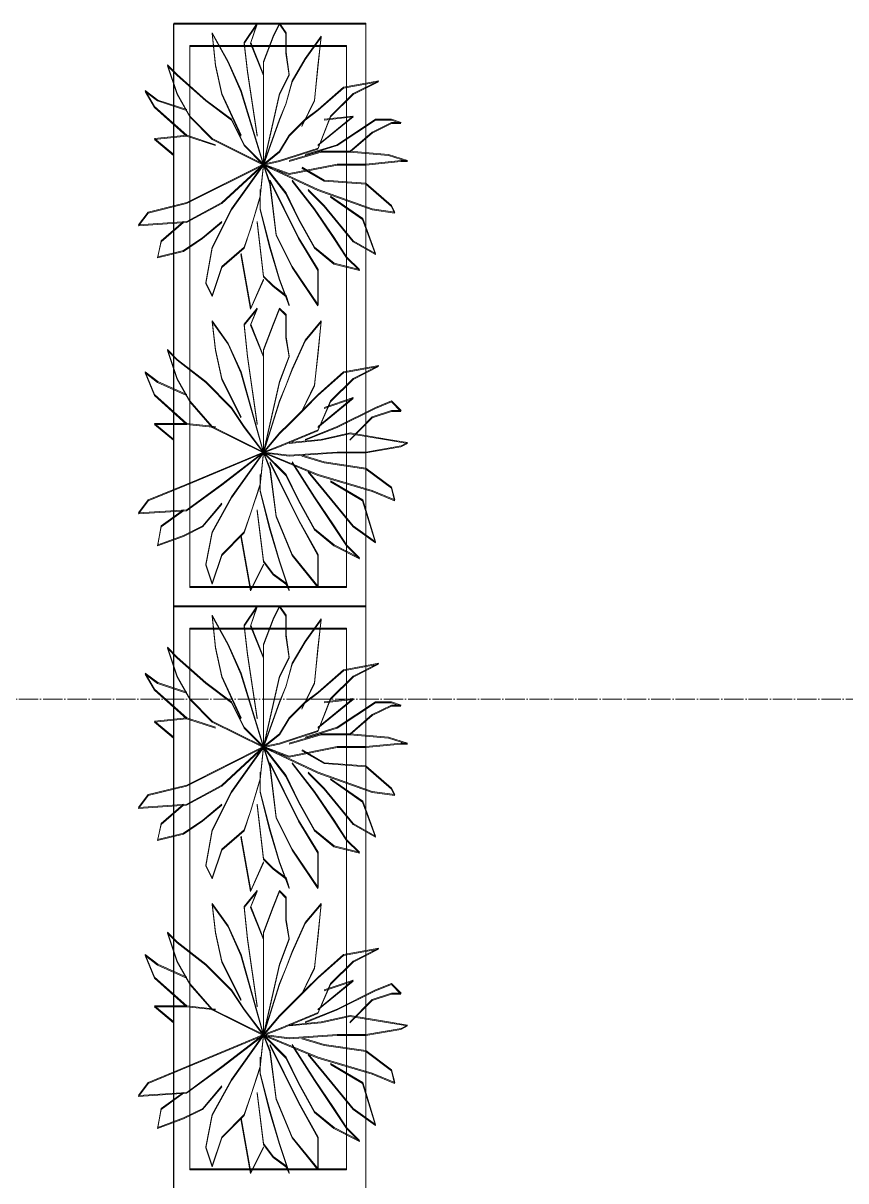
# Model space of a CAD drawing. Header units: millimetres. Extents: x -32 to 417638015, y -35 to 175284279.
# Drawn here: x 214578 to 215427, y 53066 to 54261 of the extents above; entities that cross this region are included whole.
import ezdxf

# ---------------------------------------------------------------- set-up
doc = ezdxf.new("R2010")
doc.units = ezdxf.units.MM
doc.linetypes.add('ADSK_Линия сетки', pattern=[25, 20, -2.5, 0, -2.5])
for name, color, linetype, lineweight in [('_ЭМ_ТХобщее_слой', 7, 'Continuous', 30), ('Оси', 253, 'Continuous', 9), ('ТХ', 5, 'Continuous', 0), ('ШТРИХОВКА', 252, 'Continuous', 15)]:
    doc.layers.add(name, color=color, linetype=linetype, lineweight=lineweight)
doc.layers.add('ЭОМ_Лотки рабочие', color=5, linetype='Continuous')

# ---------------------------------------------------------------- blocks, each defined once
blk = doc.blocks.new('ТХ 1 этаж.')
at = {"layer": 'ТХ', "color": 252, "true_color": 0x939598}
for p, q in [((52452.8, 524.8), (52452.8, 1126)), ((52651.2, 1126), (52452.8, 1126)), ((52538.9, 1126), (52525.5, 1106)), ((52532.2, 1106), (52538.9, 1126)), ((52555.4, 1112.7), (52562, 1126)), ((52562, 1126), (52568.7, 1116.2)), ((52651.2, 1126), (52651.2, 524.8)), ((52509, 1086.3), (52492.5, 1116.2)), ((52492.5, 1116.2), (52496, 1083.1)), ((52545.5, 1086.3), (52555.4, 1112.7)), ((52568.7, 1116.2), (52568.7, 1096.2)), ((52604.9, 1112.7), (52588.4, 1089.5)), ((52601.7, 1083.1), (52604.9, 1112.7)), ((52469.4, 544.7), (52469.4, 1102.8)), ((52469.4, 1102.8), (52631.3, 1102.8)), ((52525.5, 1106), (52529, 1076.5)), ((52545.5, 1073), (52532.2, 1106)), ((52631.3, 1102.8), (52631.3, 544.7)), ((52568.7, 1096.2), (52571.9, 1073)), ((52588.4, 1089.5), (52575.1, 1066.6)), ((52456.3, 1053.3), (52446.5, 1083.1)), ((52446.5, 1083.1), (52456.3, 1073)), ((52496, 1083.1), (52502.4, 1053.3)), ((52522.3, 1056.5), (52509, 1086.3)), ((52529, 1076.5), (52538.9, 1010.4)), ((52545.5, 1056.5), (52545.5, 1086.3)), ((52598.2, 1046.7), (52601.7, 1083.1)), ((52456.3, 1073), (52485.9, 1046.7)), ((52571.9, 1073), (52562, 1053.3)), ((52575.1, 1066.6), (52568.7, 1043.5)), ((52628.1, 1060), (52664.3, 1066.6)), ((52664.3, 1066.6), (52637.9, 1053.3)), ((52433.1, 1040), (52423.3, 1056.5)), ((52423.3, 1056.5), (52436.3, 1046.7)), ((52469.4, 1030.2), (52456.3, 1053.3)), ((52502.4, 1053.3), (52522.3, 1010.4)), ((52545.5, 980.6), (52522.3, 1056.5)), ((52545.5, 1023.5), (52545.5, 1056.5)), ((52562, 1053.3), (52545.5, 980.6)), ((52601.7, 1036.8), (52628.1, 1060)), ((52637.9, 1053.3), (52614.7, 1030.2)), ((52466.2, 1010.4), (52433.1, 1040)), ((52436.3, 1046.7), (52466.2, 1036.8)), ((52485.9, 1046.7), (52512.5, 1027)), ((52568.7, 1043.5), (52562, 1027)), ((52585.2, 1020.3), (52598.2, 1046.7)), ((52492.5, 1007), (52469.4, 1030.2)), ((52588.4, 1027), (52601.7, 1036.8)), ((52614.7, 1030.2), (52601.7, 997.1)), ((52601.7, 1000.6), (52637.9, 1030.2)), ((52637.9, 1030.2), (52608.1, 1027)), ((52512.5, 1027), (52525.5, 1000.6)), ((52562, 1027), (52545.5, 980.6)), ((52545.5, 980.6), (52545.5, 1023.5)), ((52571.9, 1010.4), (52588.4, 1027)), ((52661.1, 1027), (52621.4, 1000.6)), ((52657.6, 1013.6), (52677.6, 1023.5)), ((52677.6, 1027), (52661.1, 1027)), ((52687.4, 1023.5), (52677.6, 1027)), ((52677.6, 1023.5), (52687.4, 1023.5)), ((52433.1, 1007), (52466.2, 1010.4)), ((52452.8, 990.5), (52433.1, 1007)), ((52466.2, 1010.4), (52496, 1000.6)), ((52545.5, 980.6), (52492.5, 1007)), ((52562, 993.9), (52571.9, 1010.4)), ((52634.7, 993.9), (52657.6, 1013.6)), ((52525.5, 1000.6), (52545.5, 980.6)), ((52545.5, 980.6), (52562, 993.9)), ((52601.7, 997.1), (52562, 984.1)), ((52604.9, 993.9), (52571.9, 984.1)), ((52621.4, 1000.6), (52588.4, 990.5)), ((52634.7, 993.9), (52604.9, 993.9)), ((52674.4, 990.5), (52634.7, 993.9)), ((52466.2, 940.9), (52545.5, 980.6)), ((52545.5, 980.6), (52502.4, 940.9)), ((52512.5, 934.3), (52545.5, 980.6)), ((52545.5, 980.6), (52542.1, 947.6)), ((52562, 984.1), (52545.5, 980.6)), ((52601.7, 954.3), (52545.5, 980.6)), ((52545.5, 980.6), (52552.2, 960.9)), ((52568.7, 950.8), (52545.5, 980.6)), ((52545.5, 980.6), (52571.9, 970.8)), ((52571.9, 970.8), (52621.4, 980.6)), ((52621.4, 980.6), (52651.2, 980.6)), ((52651.2, 980.6), (52687.4, 984.1)), ((52694.1, 984.1), (52674.4, 990.5)), ((52687.4, 984.1), (52694.1, 984.1)), ((52585.2, 977.4), (52608.1, 964.1)), ((52581.7, 904.7), (52552.2, 964.1)), ((52552.2, 960.9), (52558.6, 907.9)), ((52575.1, 964.1), (52598.2, 934.3)), ((52608.1, 964.1), (52651.2, 960.9)), ((52651.2, 960.9), (52677.6, 937.8)), ((52542.1, 947.6), (52532.2, 914.6)), ((52542.1, 934.3), (52542.1, 954.3)), ((52581.7, 924.4), (52568.7, 950.8)), ((52608.1, 937.8), (52591.6, 954.3)), ((52657.6, 934.3), (52601.7, 954.3)), ((52614.7, 947.6), (52647.8, 924.4)), ((52426.5, 931.1), (52466.2, 940.9)), ((52502.4, 940.9), (52466.2, 921.2)), ((52492.5, 894.9), (52512.5, 934.3)), ((52552.2, 894.9), (52542.1, 934.3)), ((52598.2, 934.3), (52618.2, 904.7)), ((52637.9, 901.3), (52608.1, 937.8)), ((52680.8, 931.1), (52657.6, 934.3)), ((52677.6, 937.8), (52680.8, 931.1)), ((52416.6, 917.8), (52426.5, 931.1)), ((52466.2, 921.2), (52416.6, 917.8)), ((52439.8, 901.3), (52463, 921.2)), ((52502.4, 921.2), (52482.7, 904.7)), ((52538.9, 921.2), (52545.5, 865.1)), ((52598.2, 894.9), (52581.7, 924.4)), ((52647.8, 924.4), (52661.1, 888.2)), ((52532.2, 914.6), (52525.5, 894.9)), ((52436.3, 884.8), (52439.8, 901.3)), ((52482.7, 904.7), (52463, 891.4)), ((52558.6, 907.9), (52575.1, 874.9)), ((52601.7, 871.7), (52581.7, 904.7)), ((52618.2, 904.7), (52631.3, 884.8)), ((52661.1, 888.2), (52637.9, 901.3)), ((52463, 891.4), (52436.3, 884.8)), ((52485.9, 858.4), (52492.5, 894.9)), ((52525.5, 894.9), (52502.4, 874.9)), ((52532.2, 832), (52522.3, 888.2)), ((52562, 861.9), (52552.2, 894.9)), ((52618.2, 878.4), (52598.2, 894.9)), ((52631.3, 884.8), (52644.6, 871.7)), ((52502.4, 874.9), (52492.5, 845.1)), ((52575.1, 874.9), (52601.7, 835.2)), ((52644.6, 871.7), (52618.2, 878.4)), ((52545.5, 861.9), (52532.2, 832)), ((52545.5, 865.1), (52555.4, 855.2)), ((52571.9, 835.2), (52562, 861.9)), ((52601.7, 835.2), (52601.7, 871.7)), ((52492.5, 845.1), (52485.9, 858.4)), ((52555.4, 855.2), (52568.7, 845.1)), ((52568.7, 845.1), (52571.9, 835.2)), ((52538.9, 832), (52525.5, 815.5)), ((52532.2, 815.5), (52538.9, 832)), ((52555.4, 815.5), (52562, 832)), ((52562, 832), (52568.7, 825.4)), ((52568.7, 825.4), (52568.7, 802.2)), ((52509, 795.6), (52492.5, 818.7)), ((52492.5, 818.7), (52496, 789.2)), ((52525.5, 815.5), (52529, 782.5)), ((52545.5, 782.5), (52532.2, 815.5)), ((52545.5, 789.2), (52555.4, 815.5)), ((52604.9, 818.7), (52588.4, 799)), ((52601.7, 785.7), (52604.9, 818.7)), ((52568.7, 802.2), (52571.9, 782.5)), ((52456.3, 759.3), (52446.5, 789.2)), ((52446.5, 789.2), (52456.3, 779.1)), ((52496, 789.2), (52502.4, 759.3)), ((52522.3, 766), (52509, 795.6)), ((52545.5, 766), (52545.5, 789.2)), ((52588.4, 799), (52575.1, 769.2)), ((52456.3, 779.1), (52485.9, 756.2)), ((52529, 782.5), (52538.9, 713)), ((52571.9, 782.5), (52562, 756.2)), ((52598.2, 752.7), (52601.7, 785.7)), ((52433.1, 742.8), (52423.3, 766)), ((52423.3, 766), (52436.3, 756.2)), ((52545.5, 683.5), (52522.3, 766)), ((52545.5, 729.5), (52545.5, 766)), ((52575.1, 769.2), (52568.7, 752.7)), ((52601.7, 742.8), (52628.1, 766)), ((52628.1, 766), (52664.3, 772.7)), ((52664.3, 772.7), (52637.9, 759.3)), ((52436.3, 756.2), (52466.2, 742.8)), ((52469.4, 736.2), (52456.3, 759.3)), ((52485.9, 756.2), (52512.5, 729.5)), ((52502.4, 759.3), (52522.3, 719.7)), ((52562, 756.2), (52545.5, 683.5)), ((52637.9, 759.3), (52614.7, 736.2)), ((52466.2, 713), (52433.1, 742.8)), ((52568.7, 752.7), (52562, 736.2)), ((52585.2, 726.3), (52598.2, 752.7)), ((52588.4, 729.5), (52601.7, 742.8)), ((52492.5, 709.8), (52469.4, 736.2)), ((52512.5, 729.5), (52525.5, 709.8)), ((52562, 736.2), (52545.5, 683.5)), ((52545.5, 683.5), (52545.5, 729.5)), ((52571.9, 713), (52588.4, 729.5)), ((52601.7, 709.8), (52637.9, 739.6)), ((52614.7, 736.2), (52601.7, 706.4)), ((52637.9, 739.6), (52608.1, 729.5)), ((52661.1, 729.5), (52621.4, 709.8)), ((52677.6, 736.2), (52661.1, 729.5)), ((52687.4, 726.3), (52677.6, 736.2)), ((52634.7, 696.5), (52657.6, 719.7)), ((52657.6, 719.7), (52677.6, 726.3)), ((52677.6, 726.3), (52687.4, 726.3)), ((52452.8, 696.5), (52433.1, 713)), ((52433.1, 713), (52466.2, 713)), ((52466.2, 713), (52496, 709.8)), ((52545.5, 683.5), (52492.5, 709.8)), ((52525.5, 709.8), (52545.5, 683.5)), ((52562, 703.2), (52571.9, 713)), ((52601.7, 706.4), (52562, 689.8)), ((52621.4, 709.8), (52588.4, 696.5)), ((52545.5, 683.5), (52562, 703.2)), ((52604.9, 696.5), (52571.9, 693.3)), ((52634.7, 703.2), (52604.9, 696.5)), ((52674.4, 696.5), (52634.7, 703.2)), ((52694.1, 693.3), (52674.4, 696.5)), ((52687.4, 689.8), (52694.1, 693.3)), ((52466.2, 650.4), (52545.5, 683.5)), ((52545.5, 683.5), (52502.4, 650.4)), ((52512.5, 637.1), (52545.5, 683.5)), ((52545.5, 683.5), (52542.1, 650.4)), ((52562, 689.8), (52545.5, 683.5)), ((52601.7, 660.3), (52545.5, 683.5)), ((52545.5, 683.5), (52552.2, 666.9)), ((52568.7, 660.3), (52545.5, 683.5)), ((52545.5, 683.5), (52571.9, 680)), ((52571.9, 680), (52621.4, 683.5)), ((52621.4, 683.5), (52651.2, 683.5)), ((52651.2, 683.5), (52687.4, 689.8)), ((52581.7, 614), (52552.2, 673.3)), ((52575.1, 673.3), (52598.2, 637.1)), ((52585.2, 680), (52608.1, 673.3)), ((52608.1, 673.3), (52651.2, 666.9)), ((52542.1, 643.8), (52542.1, 660.3)), ((52552.2, 666.9), (52558.6, 617.4)), ((52581.7, 633.9), (52568.7, 660.3)), ((52608.1, 643.8), (52591.6, 663.5)), ((52657.6, 643.8), (52601.7, 660.3)), ((52651.2, 666.9), (52677.6, 647)), ((52426.5, 633.9), (52466.2, 650.4)), ((52502.4, 650.4), (52466.2, 623.8)), ((52542.1, 650.4), (52532.2, 620.6)), ((52614.7, 653.6), (52647.8, 633.9)), ((52677.6, 647), (52680.8, 633.9)), ((52416.6, 620.6), (52426.5, 633.9)), ((52492.5, 600.9), (52512.5, 637.1)), ((52552.2, 604.1), (52542.1, 643.8)), ((52598.2, 604.1), (52581.7, 633.9)), ((52598.2, 637.1), (52618.2, 607.3)), ((52637.9, 607.3), (52608.1, 643.8)), ((52647.8, 633.9), (52661.1, 590.8)), ((52680.8, 633.9), (52657.6, 643.8)), ((52466.2, 623.8), (52416.6, 620.6)), ((52439.8, 607.3), (52463, 623.8)), ((52502.4, 630.5), (52482.7, 607.3)), ((52538.9, 623.8), (52545.5, 571.1)), ((52532.2, 620.6), (52525.5, 600.9)), ((52558.6, 617.4), (52575.1, 577.7)), ((52601.7, 577.7), (52581.7, 614)), ((52436.3, 587.6), (52439.8, 607.3)), ((52463, 597.4), (52436.3, 587.6)), ((52482.7, 607.3), (52463, 597.4)), ((52485.9, 567.6), (52492.5, 600.9)), ((52525.5, 600.9), (52502.4, 577.7)), ((52532.2, 541.3), (52522.3, 597.4)), ((52562, 571.1), (52552.2, 604.1)), ((52618.2, 587.6), (52598.2, 604.1)), ((52618.2, 607.3), (52631.3, 587.6)), ((52661.1, 590.8), (52637.9, 607.3)), ((52644.6, 574.3), (52618.2, 587.6)), ((52631.3, 587.6), (52644.6, 574.3)), ((52502.4, 577.7), (52492.5, 547.9)), ((52575.1, 577.7), (52601.7, 544.7)), ((52601.7, 544.7), (52601.7, 577.7)), ((52492.5, 547.9), (52485.9, 567.6)), ((52545.5, 567.6), (52532.2, 541.3)), ((52545.5, 571.1), (52555.4, 557.8)), ((52571.9, 541.3), (52562, 571.1)), ((52555.4, 557.8), (52568.7, 547.9)), ((52631.3, 544.7), (52469.4, 544.7)), ((52568.7, 547.9), (52571.9, 541.3)), ((52452.8, -76.5), (52452.8, 524.8)), ((52651.2, 524.8), (52452.8, 524.8)), ((52452.8, 524.8), (52651.2, 524.8)), ((52509, 485.1), (52492.5, 514.9)), ((52492.5, 514.9), (52496, 481.9)), ((52538.9, 524.8), (52525.5, 504.8)), ((52532.2, 504.8), (52538.9, 524.8)), ((52555.4, 511.4), (52562, 524.8)), ((52562, 524.8), (52568.7, 514.9)), ((52568.7, 514.9), (52568.7, 494.9)), ((52651.2, 524.8), (52651.2, -76.5)), ((52525.5, 504.8), (52529, 475.2)), ((52545.5, 471.8), (52532.2, 504.8)), ((52545.5, 485.1), (52555.4, 511.4)), ((52604.9, 511.4), (52588.4, 488.3)), ((52601.7, 481.9), (52604.9, 511.4)), ((52469.4, -56.5), (52469.4, 501.6)), ((52469.4, 501.6), (52631.3, 501.6)), ((52568.7, 494.9), (52571.9, 471.8)), ((52631.3, 501.6), (52631.3, -56.5)), ((52456.3, 452.1), (52446.5, 481.9)), ((52446.5, 481.9), (52456.3, 471.8)), ((52496, 481.9), (52502.4, 452.1)), ((52522.3, 455.3), (52509, 485.1)), ((52545.5, 455.3), (52545.5, 485.1)), ((52588.4, 488.3), (52575.1, 465.4)), ((52598.2, 445.4), (52601.7, 481.9)), ((52456.3, 471.8), (52485.9, 445.4)), ((52529, 475.2), (52538.9, 409.2)), ((52571.9, 471.8), (52562, 452.1)), ((52433.1, 438.7), (52423.3, 455.3)), ((52423.3, 455.3), (52436.3, 445.4)), ((52545.5, 379.4), (52522.3, 455.3)), ((52545.5, 422.2), (52545.5, 455.3)), ((52575.1, 465.4), (52568.7, 442.2)), ((52601.7, 435.6), (52628.1, 458.7)), ((52628.1, 458.7), (52664.3, 465.4)), ((52664.3, 465.4), (52637.9, 452.1)), ((52436.3, 445.4), (52466.2, 435.6)), ((52469.4, 428.9), (52456.3, 452.1)), ((52485.9, 445.4), (52512.5, 425.7)), ((52502.4, 452.1), (52522.3, 409.2)), ((52562, 452.1), (52545.5, 379.4)), ((52568.7, 442.2), (52562, 425.7)), ((52585.2, 419), (52598.2, 445.4)), ((52637.9, 452.1), (52614.7, 428.9)), ((52466.2, 409.2), (52433.1, 438.7)), ((52588.4, 425.7), (52601.7, 435.6)), ((52492.5, 405.7), (52469.4, 428.9)), ((52512.5, 425.7), (52525.5, 399.3)), ((52562, 425.7), (52545.5, 379.4)), ((52545.5, 379.4), (52545.5, 422.2)), ((52571.9, 409.2), (52588.4, 425.7)), ((52614.7, 428.9), (52601.7, 395.9)), ((52601.7, 399.3), (52637.9, 428.9)), ((52637.9, 428.9), (52608.1, 425.7)), ((52661.1, 425.7), (52621.4, 399.3)), ((52657.6, 412.4), (52677.6, 422.2)), ((52677.6, 425.7), (52661.1, 425.7)), ((52687.4, 422.2), (52677.6, 425.7)), ((52677.6, 422.2), (52687.4, 422.2)), ((52433.1, 405.7), (52466.2, 409.2)), ((52466.2, 409.2), (52496, 399.3)), ((52562, 392.7), (52571.9, 409.2)), ((52634.7, 392.7), (52657.6, 412.4)), ((52452.8, 389.2), (52433.1, 405.7)), ((52545.5, 379.4), (52492.5, 405.7)), ((52525.5, 399.3), (52545.5, 379.4)), ((52601.7, 395.9), (52562, 382.8)), ((52621.4, 399.3), (52588.4, 389.2)), ((52545.5, 379.4), (52562, 392.7)), ((52562, 382.8), (52545.5, 379.4)), ((52604.9, 392.7), (52571.9, 382.8)), ((52634.7, 392.7), (52604.9, 392.7)), ((52674.4, 389.2), (52634.7, 392.7)), ((52651.2, 379.4), (52687.4, 382.8)), ((52694.1, 382.8), (52674.4, 389.2)), ((52687.4, 382.8), (52694.1, 382.8)), ((52466.2, 339.7), (52545.5, 379.4)), ((52545.5, 379.4), (52502.4, 339.7)), ((52512.5, 333), (52545.5, 379.4)), ((52545.5, 379.4), (52542.1, 346.3)), ((52601.7, 353), (52545.5, 379.4)), ((52545.5, 379.4), (52552.2, 359.7)), ((52568.7, 349.5), (52545.5, 379.4)), ((52545.5, 379.4), (52571.9, 369.5)), ((52571.9, 369.5), (52621.4, 379.4)), ((52585.2, 376.2), (52608.1, 362.9)), ((52621.4, 379.4), (52651.2, 379.4)), ((52581.7, 303.5), (52552.2, 362.9)), ((52552.2, 359.7), (52558.6, 306.7)), ((52575.1, 362.9), (52598.2, 333)), ((52608.1, 362.9), (52651.2, 359.7)), ((52651.2, 359.7), (52677.6, 336.5)), ((52542.1, 333), (52542.1, 353)), ((52581.7, 323.2), (52568.7, 349.5)), ((52608.1, 336.5), (52591.6, 353)), ((52657.6, 333), (52601.7, 353)), ((52426.5, 329.8), (52466.2, 339.7)), ((52502.4, 339.7), (52466.2, 320)), ((52542.1, 346.3), (52532.2, 313.3)), ((52637.9, 300), (52608.1, 336.5)), ((52614.7, 346.3), (52647.8, 323.2)), ((52677.6, 336.5), (52680.8, 329.8)), ((52416.6, 316.5), (52426.5, 329.8)), ((52492.5, 293.6), (52512.5, 333)), ((52552.2, 293.6), (52542.1, 333)), ((52598.2, 293.6), (52581.7, 323.2)), ((52598.2, 333), (52618.2, 303.5)), ((52647.8, 323.2), (52661.1, 287)), ((52680.8, 329.8), (52657.6, 333)), ((52466.2, 320), (52416.6, 316.5)), ((52439.8, 300), (52463, 320)), ((52502.4, 320), (52482.7, 303.5)), ((52532.2, 313.3), (52525.5, 293.6)), ((52538.9, 320), (52545.5, 263.8)), ((52436.3, 283.5), (52439.8, 300)), ((52482.7, 303.5), (52463, 290.2)), ((52558.6, 306.7), (52575.1, 273.7)), ((52601.7, 270.5), (52581.7, 303.5)), ((52618.2, 303.5), (52631.3, 283.5)), ((52661.1, 287), (52637.9, 300)), ((52463, 290.2), (52436.3, 283.5)), ((52485.9, 257.1), (52492.5, 293.6)), ((52525.5, 293.6), (52502.4, 273.7)), ((52532.2, 230.8), (52522.3, 287)), ((52562, 260.6), (52552.2, 293.6)), ((52618.2, 277.1), (52598.2, 293.6)), ((52644.6, 270.5), (52618.2, 277.1)), ((52631.3, 283.5), (52644.6, 270.5)), ((52502.4, 273.7), (52492.5, 243.8)), ((52545.5, 263.8), (52555.4, 253.9)), ((52575.1, 273.7), (52601.7, 234)), ((52601.7, 234), (52601.7, 270.5)), ((52492.5, 243.8), (52485.9, 257.1)), ((52545.5, 260.6), (52532.2, 230.8)), ((52555.4, 253.9), (52568.7, 243.8)), ((52571.9, 234), (52562, 260.6)), ((52568.7, 243.8), (52571.9, 234)), ((52538.9, 230.8), (52525.5, 214.3)), ((52532.2, 214.3), (52538.9, 230.8)), ((52555.4, 214.3), (52562, 230.8)), ((52562, 230.8), (52568.7, 224.1)), ((52509, 194.3), (52492.5, 217.5)), ((52492.5, 217.5), (52496, 187.9)), ((52568.7, 224.1), (52568.7, 201)), ((52604.9, 217.5), (52588.4, 197.8)), ((52601.7, 184.4), (52604.9, 217.5)), ((52525.5, 214.3), (52529, 181.3)), ((52545.5, 181.3), (52532.2, 214.3)), ((52545.5, 187.9), (52555.4, 214.3)), ((52522.3, 164.7), (52509, 194.3)), ((52568.7, 201), (52571.9, 181.3)), ((52588.4, 197.8), (52575.1, 167.9)), ((52456.3, 158.1), (52446.5, 187.9)), ((52446.5, 187.9), (52456.3, 177.8)), ((52496, 187.9), (52502.4, 158.1)), ((52529, 181.3), (52538.9, 111.8)), ((52545.5, 164.7), (52545.5, 187.9)), ((52571.9, 181.3), (52562, 154.9)), ((52598.2, 151.4), (52601.7, 184.4)), ((52456.3, 177.8), (52485.9, 154.9)), ((52575.1, 167.9), (52568.7, 151.4)), ((52628.1, 164.7), (52664.3, 171.4)), ((52664.3, 171.4), (52637.9, 158.1)), ((52433.1, 141.6), (52423.3, 164.7)), ((52423.3, 164.7), (52436.3, 154.9)), ((52469.4, 134.9), (52456.3, 158.1)), ((52502.4, 158.1), (52522.3, 118.4)), ((52545.5, 82.2), (52522.3, 164.7)), ((52545.5, 128.3), (52545.5, 164.7)), ((52601.7, 141.6), (52628.1, 164.7)), ((52637.9, 158.1), (52614.7, 134.9)), ((52436.3, 154.9), (52466.2, 141.6)), ((52485.9, 154.9), (52512.5, 128.3)), ((52562, 154.9), (52545.5, 82.2)), ((52568.7, 151.4), (52562, 134.9)), ((52585.2, 125.1), (52598.2, 151.4)), ((52466.2, 111.8), (52433.1, 141.6)), ((52492.5, 108.6), (52469.4, 134.9)), ((52562, 134.9), (52545.5, 82.2)), ((52588.4, 128.3), (52601.7, 141.6)), ((52601.7, 108.6), (52637.9, 138.4)), ((52614.7, 134.9), (52601.7, 105.1)), ((52637.9, 138.4), (52608.1, 128.3)), ((52677.6, 134.9), (52661.1, 128.3)), ((52687.4, 125.1), (52677.6, 134.9)), ((52512.5, 128.3), (52525.5, 108.6)), ((52545.5, 82.2), (52545.5, 128.3)), ((52571.9, 111.8), (52588.4, 128.3)), ((52661.1, 128.3), (52621.4, 108.6)), ((52657.6, 118.4), (52677.6, 125.1)), ((52677.6, 125.1), (52687.4, 125.1)), ((52452.8, 95.2), (52433.1, 111.8)), ((52433.1, 111.8), (52466.2, 111.8)), ((52466.2, 111.8), (52496, 108.6)), ((52545.5, 82.2), (52492.5, 108.6)), ((52525.5, 108.6), (52545.5, 82.2)), ((52562, 101.9), (52571.9, 111.8)), ((52621.4, 108.6), (52588.4, 95.2)), ((52634.7, 95.2), (52657.6, 118.4)), ((52545.5, 82.2), (52562, 101.9)), ((52601.7, 105.1), (52562, 88.6)), ((52634.7, 101.9), (52604.9, 95.2)), ((52674.4, 95.2), (52634.7, 101.9)), ((52562, 88.6), (52545.5, 82.2)), ((52604.9, 95.2), (52571.9, 92.1)), ((52651.2, 82.2), (52687.4, 88.6)), ((52694.1, 92.1), (52674.4, 95.2)), ((52687.4, 88.6), (52694.1, 92.1)), ((52466.2, 49.2), (52545.5, 82.2)), ((52545.5, 82.2), (52502.4, 49.2)), ((52512.5, 35.9), (52545.5, 82.2)), ((52545.5, 82.2), (52542.1, 49.2)), ((52601.7, 59), (52545.5, 82.2)), ((52545.5, 82.2), (52552.2, 65.7)), ((52568.7, 59), (52545.5, 82.2)), ((52545.5, 82.2), (52571.9, 78.7)), ((52581.7, 12.7), (52552.2, 72.1)), ((52571.9, 78.7), (52621.4, 82.2)), ((52575.1, 72.1), (52598.2, 35.9)), ((52585.2, 78.7), (52608.1, 72.1)), ((52608.1, 72.1), (52651.2, 65.7)), ((52621.4, 82.2), (52651.2, 82.2)), ((52552.2, 65.7), (52558.6, 16.2)), ((52608.1, 42.5), (52591.6, 62.2)), ((52651.2, 65.7), (52677.6, 45.7)), ((52426.5, 32.7), (52466.2, 49.2)), ((52502.4, 49.2), (52466.2, 22.6)), ((52542.1, 49.2), (52532.2, 19.4)), ((52542.1, 42.5), (52542.1, 59)), ((52581.7, 32.7), (52568.7, 59)), ((52657.6, 42.5), (52601.7, 59)), ((52614.7, 52.4), (52647.8, 32.7)), ((52492.5, -0.3), (52512.5, 35.9)), ((52552.2, 2.8), (52542.1, 42.5)), ((52598.2, 35.9), (52618.2, 6)), ((52637.9, 6), (52608.1, 42.5)), ((52680.8, 32.7), (52657.6, 42.5)), ((52677.6, 45.7), (52680.8, 32.7)), ((52416.6, 19.4), (52426.5, 32.7)), ((52502.4, 29.2), (52482.7, 6)), ((52598.2, 2.8), (52581.7, 32.7)), ((52647.8, 32.7), (52661.1, -10.5)), ((52466.2, 22.6), (52416.6, 19.4)), ((52439.8, 6), (52463, 22.6)), ((52532.2, 19.4), (52525.5, -0.3)), ((52538.9, 22.6), (52545.5, -30.2)), ((52558.6, 16.2), (52575.1, -23.5)), ((52601.7, -23.5), (52581.7, 12.7)), ((52436.3, -13.7), (52439.8, 6)), ((52482.7, 6), (52463, -3.8)), ((52562, -30.2), (52552.2, 2.8)), ((52618.2, -13.7), (52598.2, 2.8)), ((52618.2, 6), (52631.3, -13.7)), ((52661.1, -10.5), (52637.9, 6)), ((52463, -3.8), (52436.3, -13.7)), ((52485.9, -33.6), (52492.5, -0.3)), ((52525.5, -0.3), (52502.4, -23.5)), ((52532.2, -60), (52522.3, -3.8)), ((52502.4, -23.5), (52492.5, -53.3)), ((52575.1, -23.5), (52601.7, -56.5)), ((52601.7, -56.5), (52601.7, -23.5)), ((52644.6, -27), (52618.2, -13.7)), ((52631.3, -13.7), (52644.6, -27)), ((52492.5, -53.3), (52485.9, -33.6)), ((52545.5, -33.6), (52532.2, -60)), ((52545.5, -30.2), (52555.4, -43.5)), ((52571.9, -60), (52562, -30.2)), ((52555.4, -43.5), (52568.7, -53.3)), ((52631.3, -56.5), (52469.4, -56.5)), ((52568.7, -53.3), (52571.9, -60))]:
    blk.add_line(p, q, dxfattribs=at)
blk = doc.blocks.new('1 этаж')
at = {"layer": 'Оси', "color": 8, "linetype": 'ADSK_Линия сетки'}
blk.add_line((-9557.528, 1983.902), (56672.201, 1983.902), dxfattribs=at)
at = {"layer": 'ЭОМ_Лотки рабочие'}
blk.add_blockref('ТХ 1 этаж.', (-6856.492, 1554.379), dxfattribs=at)
blk = doc.blocks.new('_ЭМ_ТХ2_1этаж')
at = {"layer": 'ТХ', "color": 252, "true_color": 0x939598}
for p, q in [((163600.7, -68668.8), (163600.7, -68067.5)), ((163799.1, -68067.5), (163600.7, -68067.5)), ((163656.9, -68107.2), (163640.4, -68077.4)), ((163640.4, -68077.4), (163643.9, -68110.4)), ((163686.7, -68067.5), (163673.4, -68087.5)), ((163680.1, -68087.5), (163686.7, -68067.5)), ((163703.3, -68080.8), (163709.9, -68067.5)), ((163709.9, -68067.5), (163716.6, -68077.4)), ((163716.6, -68077.4), (163716.6, -68097.3)), ((163799.1, -68067.5), (163799.1, -68668.8)), ((163673.4, -68087.5), (163676.9, -68117)), ((163693.4, -68120.5), (163680.1, -68087.5)), ((163693.4, -68107.2), (163703.3, -68080.8)), ((163752.8, -68080.8), (163736.3, -68104)), ((163749.6, -68110.4), (163752.8, -68080.8)), ((163617.2, -68648.8), (163617.2, -68090.7)), ((163617.2, -68090.7), (163779.1, -68090.7)), ((163716.6, -68097.3), (163719.8, -68120.5)), ((163779.1, -68090.7), (163779.1, -68648.8)), ((163604.2, -68140.2), (163594.3, -68110.4)), ((163594.3, -68110.4), (163604.2, -68120.5)), ((163643.9, -68110.4), (163650.3, -68140.2)), ((163670.2, -68137), (163656.9, -68107.2)), ((163693.4, -68137), (163693.4, -68107.2)), ((163736.3, -68104), (163723, -68126.9)), ((163746.1, -68146.9), (163749.6, -68110.4)), ((163604.2, -68120.5), (163633.8, -68146.9)), ((163676.9, -68117), (163686.7, -68183.1)), ((163719.8, -68120.5), (163709.9, -68140.2)), ((163581, -68153.5), (163571.2, -68137)), ((163571.2, -68137), (163584.2, -68146.9)), ((163693.4, -68212.9), (163670.2, -68137)), ((163693.4, -68170), (163693.4, -68137)), ((163723, -68126.9), (163716.6, -68150)), ((163749.6, -68156.7), (163776, -68133.5)), ((163776, -68133.5), (163812.2, -68126.9)), ((163812.2, -68126.9), (163785.8, -68140.2)), ((163584.2, -68146.9), (163614.1, -68156.7)), ((163617.2, -68163.4), (163604.2, -68140.2)), ((163633.8, -68146.9), (163660.4, -68166.6)), ((163650.3, -68140.2), (163670.2, -68183.1)), ((163709.9, -68140.2), (163693.4, -68212.9)), ((163733.1, -68173.2), (163746.1, -68146.9)), ((163785.8, -68140.2), (163762.6, -68163.4)), ((163614.1, -68183.1), (163581, -68153.5)), ((163716.6, -68150), (163709.9, -68166.6)), ((163736.3, -68166.6), (163749.6, -68156.7)), ((163640.4, -68186.5), (163617.2, -68163.4)), ((163660.4, -68166.6), (163673.4, -68192.9)), ((163709.9, -68166.6), (163693.4, -68212.9)), ((163693.4, -68212.9), (163693.4, -68170)), ((163719.8, -68183.1), (163736.3, -68166.6)), ((163762.6, -68163.4), (163749.6, -68196.4)), ((163749.6, -68192.9), (163785.8, -68163.4)), ((163785.8, -68163.4), (163756, -68166.6)), ((163809, -68166.6), (163769.3, -68192.9)), ((163805.5, -68179.9), (163825.5, -68170)), ((163825.5, -68166.6), (163809, -68166.6)), ((163835.3, -68170), (163825.5, -68166.6)), ((163825.5, -68170), (163835.3, -68170)), ((163581, -68186.5), (163614.1, -68183.1)), ((163614.1, -68183.1), (163643.9, -68192.9)), ((163709.9, -68199.6), (163719.8, -68183.1)), ((163782.6, -68199.6), (163805.5, -68179.9)), ((163600.7, -68203), (163581, -68186.5)), ((163693.4, -68212.9), (163640.4, -68186.5)), ((163673.4, -68192.9), (163693.4, -68212.9)), ((163749.6, -68196.4), (163709.9, -68209.4)), ((163769.3, -68192.9), (163736.3, -68203)), ((163693.4, -68212.9), (163709.9, -68199.6)), ((163752.8, -68199.6), (163719.8, -68209.4)), ((163782.6, -68199.6), (163752.8, -68199.6)), ((163822.3, -68203), (163782.6, -68199.6)), ((163842, -68209.4), (163822.3, -68203)), ((163614.1, -68252.6), (163693.4, -68212.9)), ((163693.4, -68212.9), (163650.3, -68252.6)), ((163660.4, -68259.2), (163693.4, -68212.9)), ((163693.4, -68212.9), (163689.9, -68245.9)), ((163709.9, -68209.4), (163693.4, -68212.9)), ((163749.6, -68239.2), (163693.4, -68212.9)), ((163693.4, -68212.9), (163700.1, -68232.6)), ((163716.6, -68242.7), (163693.4, -68212.9)), ((163693.4, -68212.9), (163719.8, -68222.7)), ((163719.8, -68222.7), (163769.3, -68212.9)), ((163733.1, -68216.1), (163756, -68229.4)), ((163769.3, -68212.9), (163799.1, -68212.9)), ((163799.1, -68212.9), (163835.3, -68209.4)), ((163835.3, -68209.4), (163842, -68209.4)), ((163729.6, -68288.8), (163700.1, -68229.4)), ((163700.1, -68232.6), (163706.5, -68285.6)), ((163723, -68229.4), (163746.1, -68259.2)), ((163756, -68229.4), (163799.1, -68232.6)), ((163799.1, -68232.6), (163825.5, -68255.8)), ((163689.9, -68259.2), (163689.9, -68239.2)), ((163729.6, -68269.1), (163716.6, -68242.7)), ((163756, -68255.8), (163739.5, -68239.2)), ((163805.5, -68259.2), (163749.6, -68239.2)), ((163574.4, -68262.4), (163614.1, -68252.6)), ((163650.3, -68252.6), (163614.1, -68272.3)), ((163689.9, -68245.9), (163680.1, -68278.9)), ((163785.8, -68292.2), (163756, -68255.8)), ((163762.6, -68245.9), (163795.7, -68269.1)), ((163825.5, -68255.8), (163828.7, -68262.4)), ((163564.5, -68275.7), (163574.4, -68262.4)), ((163640.4, -68298.6), (163660.4, -68259.2)), ((163700.1, -68298.6), (163689.9, -68259.2)), ((163746.1, -68259.2), (163766.1, -68288.8)), ((163828.7, -68262.4), (163805.5, -68259.2)), ((163614.1, -68272.3), (163564.5, -68275.7)), ((163587.7, -68292.2), (163610.9, -68272.3)), ((163650.3, -68272.3), (163630.6, -68288.8)), ((163680.1, -68278.9), (163673.4, -68298.6)), ((163686.7, -68272.3), (163693.4, -68328.5)), ((163746.1, -68298.6), (163729.6, -68269.1)), ((163795.7, -68269.1), (163809, -68305.3)), ((163584.2, -68308.7), (163587.7, -68292.2)), ((163630.6, -68288.8), (163610.9, -68302.1)), ((163706.5, -68285.6), (163723, -68318.6)), ((163749.6, -68321.8), (163729.6, -68288.8)), ((163766.1, -68288.8), (163779.1, -68308.7)), ((163809, -68305.3), (163785.8, -68292.2)), ((163610.9, -68302.1), (163584.2, -68308.7)), ((163633.8, -68335.1), (163640.4, -68298.6)), ((163673.4, -68298.6), (163650.3, -68318.6)), ((163709.9, -68331.6), (163700.1, -68298.6)), ((163766.1, -68315.1), (163746.1, -68298.6)), ((163680.1, -68361.5), (163670.2, -68305.3)), ((163792.5, -68321.8), (163766.1, -68315.1)), ((163779.1, -68308.7), (163792.5, -68321.8)), ((163650.3, -68318.6), (163640.4, -68348.4)), ((163723, -68318.6), (163749.6, -68358.3)), ((163749.6, -68358.3), (163749.6, -68321.8)), ((163640.4, -68348.4), (163633.8, -68335.1)), ((163693.4, -68331.6), (163680.1, -68361.5)), ((163693.4, -68328.5), (163703.3, -68338.3)), ((163703.3, -68338.3), (163716.6, -68348.4)), ((163719.8, -68358.3), (163709.9, -68331.6)), ((163716.6, -68348.4), (163719.8, -68358.3)), ((163686.7, -68361.5), (163673.4, -68378)), ((163680.1, -68378), (163686.7, -68361.5)), ((163703.3, -68378), (163709.9, -68361.5)), ((163709.9, -68361.5), (163716.6, -68368.1)), ((163656.9, -68398), (163640.4, -68374.8)), ((163640.4, -68374.8), (163643.9, -68404.3)), ((163716.6, -68368.1), (163716.6, -68391.3)), ((163752.8, -68374.8), (163736.3, -68394.5)), ((163749.6, -68407.8), (163752.8, -68374.8)), ((163673.4, -68378), (163676.9, -68411)), ((163693.4, -68411), (163680.1, -68378)), ((163693.4, -68404.3), (163703.3, -68378)), ((163670.2, -68427.5), (163656.9, -68398)), ((163716.6, -68391.3), (163719.8, -68411)), ((163736.3, -68394.5), (163723, -68424.3)), ((163604.2, -68434.2), (163594.3, -68404.3)), ((163594.3, -68404.3), (163604.2, -68414.5)), ((163643.9, -68404.3), (163650.3, -68434.2)), ((163676.9, -68411), (163686.7, -68480.5)), ((163693.4, -68427.5), (163693.4, -68404.3)), ((163719.8, -68411), (163709.9, -68437.4)), ((163746.1, -68440.8), (163749.6, -68407.8)), ((163604.2, -68414.5), (163633.8, -68437.4)), ((163776, -68427.5), (163812.2, -68420.9)), ((163812.2, -68420.9), (163785.8, -68434.2)), ((163581, -68450.7), (163571.2, -68427.5)), ((163571.2, -68427.5), (163584.2, -68437.4)), ((163617.2, -68457.3), (163604.2, -68434.2)), ((163650.3, -68434.2), (163670.2, -68473.8)), ((163693.4, -68510.1), (163670.2, -68427.5)), ((163693.4, -68464), (163693.4, -68427.5)), ((163723, -68424.3), (163716.6, -68440.8)), ((163749.6, -68450.7), (163776, -68427.5)), ((163785.8, -68434.2), (163762.6, -68457.3)), ((163584.2, -68437.4), (163614.1, -68450.7)), ((163633.8, -68437.4), (163660.4, -68464)), ((163709.9, -68437.4), (163693.4, -68510.1)), ((163716.6, -68440.8), (163709.9, -68457.3)), ((163733.1, -68467.2), (163746.1, -68440.8)), ((163614.1, -68480.5), (163581, -68450.7)), ((163640.4, -68483.7), (163617.2, -68457.3)), ((163709.9, -68457.3), (163693.4, -68510.1)), ((163736.3, -68464), (163749.6, -68450.7)), ((163749.6, -68483.7), (163785.8, -68453.9)), ((163762.6, -68457.3), (163749.6, -68487.2)), ((163785.8, -68453.9), (163756, -68464)), ((163825.5, -68457.3), (163809, -68464)), ((163835.3, -68467.2), (163825.5, -68457.3)), ((163660.4, -68464), (163673.4, -68483.7)), ((163693.4, -68510.1), (163693.4, -68464)), ((163719.8, -68480.5), (163736.3, -68464)), ((163809, -68464), (163769.3, -68483.7)), ((163805.5, -68473.8), (163825.5, -68467.2)), ((163825.5, -68467.2), (163835.3, -68467.2)), ((163600.7, -68497), (163581, -68480.5)), ((163581, -68480.5), (163614.1, -68480.5)), ((163614.1, -68480.5), (163643.9, -68483.7)), ((163693.4, -68510.1), (163640.4, -68483.7)), ((163673.4, -68483.7), (163693.4, -68510.1)), ((163709.9, -68490.3), (163719.8, -68480.5)), ((163769.3, -68483.7), (163736.3, -68497)), ((163782.6, -68497), (163805.5, -68473.8)), ((163693.4, -68510.1), (163709.9, -68490.3)), ((163749.6, -68487.2), (163709.9, -68503.7)), ((163782.6, -68490.3), (163752.8, -68497)), ((163822.3, -68497), (163782.6, -68490.3)), ((163709.9, -68503.7), (163693.4, -68510.1)), ((163752.8, -68497), (163719.8, -68500.2)), ((163799.1, -68510.1), (163835.3, -68503.7)), ((163842, -68500.2), (163822.3, -68497)), ((163835.3, -68503.7), (163842, -68500.2)), ((163614.1, -68543.1), (163693.4, -68510.1)), ((163693.4, -68510.1), (163650.3, -68543.1)), ((163660.4, -68556.4), (163693.4, -68510.1)), ((163693.4, -68510.1), (163689.9, -68543.1)), ((163749.6, -68533.2), (163693.4, -68510.1)), ((163693.4, -68510.1), (163700.1, -68526.6)), ((163716.6, -68533.2), (163693.4, -68510.1)), ((163693.4, -68510.1), (163719.8, -68513.5)), ((163719.8, -68513.5), (163769.3, -68510.1)), ((163733.1, -68513.5), (163756, -68520.2)), ((163769.3, -68510.1), (163799.1, -68510.1)), ((163729.6, -68579.6), (163700.1, -68520.2)), ((163700.1, -68526.6), (163706.5, -68576.1)), ((163723, -68520.2), (163746.1, -68556.4)), ((163756, -68549.7), (163739.5, -68530)), ((163756, -68520.2), (163799.1, -68526.6)), ((163799.1, -68526.6), (163825.5, -68546.5)), ((163574.4, -68559.6), (163614.1, -68543.1)), ((163650.3, -68543.1), (163614.1, -68569.7)), ((163689.9, -68543.1), (163680.1, -68572.9)), ((163689.9, -68549.7), (163689.9, -68533.2)), ((163729.6, -68559.6), (163716.6, -68533.2)), ((163805.5, -68549.7), (163749.6, -68533.2)), ((163762.6, -68539.9), (163795.7, -68559.6)), ((163700.1, -68589.4), (163689.9, -68549.7)), ((163785.8, -68586.2), (163756, -68549.7)), ((163828.7, -68559.6), (163805.5, -68549.7)), ((163825.5, -68546.5), (163828.7, -68559.6)), ((163564.5, -68572.9), (163574.4, -68559.6)), ((163650.3, -68563), (163630.6, -68586.2)), ((163640.4, -68592.6), (163660.4, -68556.4)), ((163746.1, -68589.4), (163729.6, -68559.6)), ((163746.1, -68556.4), (163766.1, -68586.2)), ((163795.7, -68559.6), (163809, -68602.7)), ((163614.1, -68569.7), (163564.5, -68572.9)), ((163587.7, -68586.2), (163610.9, -68569.7)), ((163680.1, -68572.9), (163673.4, -68592.6)), ((163686.7, -68569.7), (163693.4, -68622.4)), ((163706.5, -68576.1), (163723, -68615.8)), ((163584.2, -68605.9), (163587.7, -68586.2)), ((163630.6, -68586.2), (163610.9, -68596.1)), ((163709.9, -68622.4), (163700.1, -68589.4)), ((163749.6, -68615.8), (163729.6, -68579.6)), ((163766.1, -68605.9), (163746.1, -68589.4)), ((163766.1, -68586.2), (163779.1, -68605.9)), ((163809, -68602.7), (163785.8, -68586.2)), ((163610.9, -68596.1), (163584.2, -68605.9)), ((163633.8, -68625.9), (163640.4, -68592.6)), ((163673.4, -68592.6), (163650.3, -68615.8)), ((163680.1, -68652.2), (163670.2, -68596.1)), ((163792.5, -68619.2), (163766.1, -68605.9)), ((163779.1, -68605.9), (163792.5, -68619.2)), ((163640.4, -68645.6), (163633.8, -68625.9)), ((163650.3, -68615.8), (163640.4, -68645.6)), ((163693.4, -68625.9), (163680.1, -68652.2)), ((163693.4, -68622.4), (163703.3, -68635.7)), ((163719.8, -68652.2), (163709.9, -68622.4)), ((163723, -68615.8), (163749.6, -68648.8)), ((163749.6, -68648.8), (163749.6, -68615.8)), ((163703.3, -68635.7), (163716.6, -68645.6)), ((163779.1, -68648.8), (163617.2, -68648.8)), ((163716.6, -68645.6), (163719.8, -68652.2)), ((163600.7, -69270), (163600.7, -68668.8)), ((163799.1, -68668.8), (163600.7, -68668.8)), ((163600.7, -68668.8), (163799.1, -68668.8)), ((163686.7, -68668.8), (163673.4, -68688.7)), ((163680.1, -68688.7), (163686.7, -68668.8)), ((163703.3, -68682.1), (163709.9, -68668.8)), ((163709.9, -68668.8), (163716.6, -68678.6)), ((163799.1, -68668.8), (163799.1, -69270)), ((163656.9, -68708.4), (163640.4, -68678.6)), ((163640.4, -68678.6), (163643.9, -68711.6)), ((163693.4, -68708.4), (163703.3, -68682.1)), ((163716.6, -68678.6), (163716.6, -68698.6)), ((163752.8, -68682.1), (163736.3, -68705.2)), ((163749.6, -68711.6), (163752.8, -68682.1)), ((163617.2, -69250), (163617.2, -68691.9)), ((163617.2, -68691.9), (163779.1, -68691.9)), ((163673.4, -68688.7), (163676.9, -68718.3)), ((163693.4, -68721.7), (163680.1, -68688.7)), ((163716.6, -68698.6), (163719.8, -68721.7)), ((163779.1, -68691.9), (163779.1, -69250)), ((163670.2, -68738.3), (163656.9, -68708.4)), ((163693.4, -68738.3), (163693.4, -68708.4)), ((163736.3, -68705.2), (163723, -68728.1)), ((163604.2, -68741.5), (163594.3, -68711.6)), ((163594.3, -68711.6), (163604.2, -68721.7)), ((163604.2, -68721.7), (163633.8, -68748.1)), ((163643.9, -68711.6), (163650.3, -68741.5)), ((163676.9, -68718.3), (163686.7, -68784.3)), ((163719.8, -68721.7), (163709.9, -68741.5)), ((163746.1, -68748.1), (163749.6, -68711.6)), ((163723, -68728.1), (163716.6, -68751.3)), ((163776, -68734.8), (163812.2, -68728.1)), ((163812.2, -68728.1), (163785.8, -68741.5)), ((163581, -68754.8), (163571.2, -68738.3)), ((163571.2, -68738.3), (163584.2, -68748.1)), ((163617.2, -68764.6), (163604.2, -68741.5)), ((163650.3, -68741.5), (163670.2, -68784.3)), ((163693.4, -68814.1), (163670.2, -68738.3)), ((163693.4, -68771.3), (163693.4, -68738.3)), ((163709.9, -68741.5), (163693.4, -68814.1)), ((163749.6, -68758), (163776, -68734.8)), ((163785.8, -68741.5), (163762.6, -68764.6)), ((163614.1, -68784.3), (163581, -68754.8)), ((163584.2, -68748.1), (163614.1, -68758)), ((163633.8, -68748.1), (163660.4, -68767.8)), ((163716.6, -68751.3), (163709.9, -68767.8)), ((163733.1, -68774.5), (163746.1, -68748.1)), ((163736.3, -68767.8), (163749.6, -68758)), ((163640.4, -68787.8), (163617.2, -68764.6)), ((163660.4, -68767.8), (163673.4, -68794.2)), ((163709.9, -68767.8), (163693.4, -68814.1)), ((163719.8, -68784.3), (163736.3, -68767.8)), ((163762.6, -68764.6), (163749.6, -68797.6)), ((163749.6, -68794.2), (163785.8, -68764.6)), ((163785.8, -68764.6), (163756, -68767.8)), ((163809, -68767.8), (163769.3, -68794.2)), ((163825.5, -68767.8), (163809, -68767.8)), ((163835.3, -68771.3), (163825.5, -68767.8)), ((163693.4, -68814.1), (163693.4, -68771.3)), ((163782.6, -68800.8), (163805.5, -68781.1)), ((163805.5, -68781.1), (163825.5, -68771.3)), ((163825.5, -68771.3), (163835.3, -68771.3)), ((163581, -68787.8), (163614.1, -68784.3)), ((163600.7, -68804.3), (163581, -68787.8)), ((163614.1, -68784.3), (163643.9, -68794.2)), ((163693.4, -68814.1), (163640.4, -68787.8)), ((163673.4, -68794.2), (163693.4, -68814.1)), ((163709.9, -68800.8), (163719.8, -68784.3)), ((163769.3, -68794.2), (163736.3, -68804.3)), ((163693.4, -68814.1), (163709.9, -68800.8)), ((163749.6, -68797.6), (163709.9, -68810.7)), ((163752.8, -68800.8), (163719.8, -68810.7)), ((163782.6, -68800.8), (163752.8, -68800.8)), ((163822.3, -68804.3), (163782.6, -68800.8)), ((163842, -68810.7), (163822.3, -68804.3)), ((163614.1, -68853.8), (163693.4, -68814.1)), ((163693.4, -68814.1), (163650.3, -68853.8)), ((163660.4, -68860.5), (163693.4, -68814.1)), ((163693.4, -68814.1), (163689.9, -68847.2)), ((163709.9, -68810.7), (163693.4, -68814.1)), ((163749.6, -68840.5), (163693.4, -68814.1)), ((163693.4, -68814.1), (163700.1, -68833.8)), ((163716.6, -68844), (163693.4, -68814.1)), ((163693.4, -68814.1), (163719.8, -68824)), ((163719.8, -68824), (163769.3, -68814.1)), ((163733.1, -68817.3), (163756, -68830.7)), ((163769.3, -68814.1), (163799.1, -68814.1)), ((163799.1, -68814.1), (163835.3, -68810.7)), ((163835.3, -68810.7), (163842, -68810.7)), ((163689.9, -68860.5), (163689.9, -68840.5)), ((163729.6, -68890), (163700.1, -68830.7)), ((163700.1, -68833.8), (163706.5, -68886.8)), ((163723, -68830.7), (163746.1, -68860.5)), ((163756, -68857), (163739.5, -68840.5)), ((163805.5, -68860.5), (163749.6, -68840.5)), ((163756, -68830.7), (163799.1, -68833.8)), ((163799.1, -68833.8), (163825.5, -68857)), ((163574.4, -68863.7), (163614.1, -68853.8)), ((163650.3, -68853.8), (163614.1, -68873.5)), ((163689.9, -68847.2), (163680.1, -68880.2)), ((163729.6, -68870.3), (163716.6, -68844)), ((163762.6, -68847.2), (163795.7, -68870.3)), ((163564.5, -68877), (163574.4, -68863.7)), ((163640.4, -68899.9), (163660.4, -68860.5)), ((163700.1, -68899.9), (163689.9, -68860.5)), ((163746.1, -68860.5), (163766.1, -68890)), ((163785.8, -68893.5), (163756, -68857)), ((163828.7, -68863.7), (163805.5, -68860.5)), ((163825.5, -68857), (163828.7, -68863.7)), ((163614.1, -68873.5), (163564.5, -68877)), ((163587.7, -68893.5), (163610.9, -68873.5)), ((163650.3, -68873.5), (163630.6, -68890)), ((163686.7, -68873.5), (163693.4, -68929.7)), ((163746.1, -68899.9), (163729.6, -68870.3)), ((163795.7, -68870.3), (163809, -68906.5)), ((163680.1, -68880.2), (163673.4, -68899.9)), ((163706.5, -68886.8), (163723, -68919.9)), ((163584.2, -68910), (163587.7, -68893.5)), ((163630.6, -68890), (163610.9, -68903.3)), ((163633.8, -68936.4), (163640.4, -68899.9)), ((163673.4, -68899.9), (163650.3, -68919.9)), ((163709.9, -68932.9), (163700.1, -68899.9)), ((163749.6, -68923.1), (163729.6, -68890)), ((163766.1, -68916.4), (163746.1, -68899.9)), ((163766.1, -68890), (163779.1, -68910)), ((163809, -68906.5), (163785.8, -68893.5)), ((163610.9, -68903.3), (163584.2, -68910)), ((163680.1, -68962.7), (163670.2, -68906.5)), ((163779.1, -68910), (163792.5, -68923.1)), ((163650.3, -68919.9), (163640.4, -68949.7)), ((163723, -68919.9), (163749.6, -68959.5)), ((163749.6, -68959.5), (163749.6, -68923.1)), ((163792.5, -68923.1), (163766.1, -68916.4)), ((163640.4, -68949.7), (163633.8, -68936.4)), ((163693.4, -68932.9), (163680.1, -68962.7)), ((163693.4, -68929.7), (163703.3, -68939.6)), ((163719.8, -68959.5), (163709.9, -68932.9)), ((163703.3, -68939.6), (163716.6, -68949.7)), ((163716.6, -68949.7), (163719.8, -68959.5)), ((163686.7, -68962.7), (163673.4, -68979.2)), ((163680.1, -68979.2), (163686.7, -68962.7)), ((163703.3, -68979.2), (163709.9, -68962.7)), ((163709.9, -68962.7), (163716.6, -68969.4)), ((163716.6, -68969.4), (163716.6, -68992.6)), ((163656.9, -68999.2), (163640.4, -68976)), ((163640.4, -68976), (163643.9, -69005.6)), ((163673.4, -68979.2), (163676.9, -69012.3)), ((163693.4, -69012.3), (163680.1, -68979.2)), ((163693.4, -69005.6), (163703.3, -68979.2)), ((163752.8, -68976), (163736.3, -68995.7)), ((163749.6, -69009.1), (163752.8, -68976)), ((163716.6, -68992.6), (163719.8, -69012.3)), ((163736.3, -68995.7), (163723, -69025.6)), ((163604.2, -69035.4), (163594.3, -69005.6)), ((163594.3, -69005.6), (163604.2, -69015.7)), ((163643.9, -69005.6), (163650.3, -69035.4)), ((163670.2, -69028.8), (163656.9, -68999.2)), ((163693.4, -69028.8), (163693.4, -69005.6)), ((163746.1, -69042.1), (163749.6, -69009.1)), ((163604.2, -69015.7), (163633.8, -69038.6)), ((163676.9, -69012.3), (163686.7, -69081.8)), ((163719.8, -69012.3), (163709.9, -69038.6)), ((163581, -69051.9), (163571.2, -69028.8)), ((163571.2, -69028.8), (163584.2, -69038.6)), ((163693.4, -69111.3), (163670.2, -69028.8)), ((163693.4, -69065.2), (163693.4, -69028.8)), ((163723, -69025.6), (163716.6, -69042.1)), ((163749.6, -69051.9), (163776, -69028.8)), ((163776, -69028.8), (163812.2, -69022.1)), ((163812.2, -69022.1), (163785.8, -69035.4)), ((163584.2, -69038.6), (163614.1, -69051.9)), ((163617.2, -69058.6), (163604.2, -69035.4)), ((163633.8, -69038.6), (163660.4, -69065.2)), ((163650.3, -69035.4), (163670.2, -69075.1)), ((163709.9, -69038.6), (163693.4, -69111.3)), ((163716.6, -69042.1), (163709.9, -69058.6)), ((163733.1, -69068.4), (163746.1, -69042.1)), ((163785.8, -69035.4), (163762.6, -69058.6)), ((163614.1, -69081.8), (163581, -69051.9)), ((163736.3, -69065.2), (163749.6, -69051.9)), ((163749.6, -69085), (163785.8, -69055.1)), ((163785.8, -69055.1), (163756, -69065.2)), ((163640.4, -69085), (163617.2, -69058.6)), ((163660.4, -69065.2), (163673.4, -69085)), ((163709.9, -69058.6), (163693.4, -69111.3)), ((163693.4, -69111.3), (163693.4, -69065.2)), ((163719.8, -69081.8), (163736.3, -69065.2)), ((163762.6, -69058.6), (163749.6, -69088.4)), ((163809, -69065.2), (163769.3, -69085)), ((163805.5, -69075.1), (163825.5, -69068.4)), ((163825.5, -69058.6), (163809, -69065.2)), ((163835.3, -69068.4), (163825.5, -69058.6)), ((163825.5, -69068.4), (163835.3, -69068.4)), ((163782.6, -69098.3), (163805.5, -69075.1)), ((163600.7, -69098.3), (163581, -69081.8)), ((163581, -69081.8), (163614.1, -69081.8)), ((163614.1, -69081.8), (163643.9, -69085)), ((163693.4, -69111.3), (163640.4, -69085)), ((163673.4, -69085), (163693.4, -69111.3)), ((163693.4, -69111.3), (163709.9, -69091.6)), ((163709.9, -69091.6), (163719.8, -69081.8)), ((163749.6, -69088.4), (163709.9, -69104.9)), ((163769.3, -69085), (163736.3, -69098.3)), ((163782.6, -69091.6), (163752.8, -69098.3)), ((163822.3, -69098.3), (163782.6, -69091.6)), ((163709.9, -69104.9), (163693.4, -69111.3)), ((163752.8, -69098.3), (163719.8, -69101.5)), ((163799.1, -69111.3), (163835.3, -69104.9)), ((163842, -69101.5), (163822.3, -69098.3)), ((163835.3, -69104.9), (163842, -69101.5)), ((163614.1, -69144.3), (163693.4, -69111.3)), ((163693.4, -69111.3), (163650.3, -69144.3)), ((163660.4, -69157.6), (163693.4, -69111.3)), ((163693.4, -69111.3), (163689.9, -69144.3)), ((163749.6, -69134.5), (163693.4, -69111.3)), ((163693.4, -69111.3), (163700.1, -69127.8)), ((163716.6, -69134.5), (163693.4, -69111.3)), ((163693.4, -69111.3), (163719.8, -69114.8)), ((163719.8, -69114.8), (163769.3, -69111.3)), ((163733.1, -69114.8), (163756, -69121.4)), ((163769.3, -69111.3), (163799.1, -69111.3)), ((163729.6, -69180.8), (163700.1, -69121.4)), ((163700.1, -69127.8), (163706.5, -69177.3)), ((163723, -69121.4), (163746.1, -69157.6)), ((163756, -69121.4), (163799.1, -69127.8)), ((163799.1, -69127.8), (163825.5, -69147.8)), ((163689.9, -69151), (163689.9, -69134.5)), ((163729.6, -69160.8), (163716.6, -69134.5)), ((163756, -69151), (163739.5, -69131.3)), ((163805.5, -69151), (163749.6, -69134.5)), ((163574.4, -69160.8), (163614.1, -69144.3)), ((163650.3, -69144.3), (163614.1, -69171)), ((163689.9, -69144.3), (163680.1, -69174.2)), ((163700.1, -69190.7), (163689.9, -69151)), ((163785.8, -69187.5), (163756, -69151)), ((163762.6, -69141.1), (163795.7, -69160.8)), ((163828.7, -69160.8), (163805.5, -69151)), ((163825.5, -69147.8), (163828.7, -69160.8)), ((163564.5, -69174.2), (163574.4, -69160.8)), ((163650.3, -69164.3), (163630.6, -69187.5)), ((163640.4, -69193.9), (163660.4, -69157.6)), ((163746.1, -69190.7), (163729.6, -69160.8)), ((163746.1, -69157.6), (163766.1, -69187.5)), ((163795.7, -69160.8), (163809, -69204)), ((163614.1, -69171), (163564.5, -69174.2)), ((163587.7, -69187.5), (163610.9, -69171)), ((163680.1, -69174.2), (163673.4, -69193.9)), ((163686.7, -69171), (163693.4, -69223.7)), ((163584.2, -69207.2), (163587.7, -69187.5)), ((163630.6, -69187.5), (163610.9, -69197.3)), ((163706.5, -69177.3), (163723, -69217)), ((163749.6, -69217), (163729.6, -69180.8)), ((163766.1, -69187.5), (163779.1, -69207.2)), ((163809, -69204), (163785.8, -69187.5)), ((163610.9, -69197.3), (163584.2, -69207.2)), ((163633.8, -69227.1), (163640.4, -69193.9)), ((163673.4, -69193.9), (163650.3, -69217)), ((163680.1, -69253.5), (163670.2, -69197.3)), ((163709.9, -69223.7), (163700.1, -69190.7)), ((163766.1, -69207.2), (163746.1, -69190.7)), ((163792.5, -69220.5), (163766.1, -69207.2)), ((163779.1, -69207.2), (163792.5, -69220.5)), ((163650.3, -69217), (163640.4, -69246.8)), ((163693.4, -69223.7), (163703.3, -69237)), ((163719.8, -69253.5), (163709.9, -69223.7)), ((163723, -69217), (163749.6, -69250)), ((163749.6, -69250), (163749.6, -69217)), ((163640.4, -69246.8), (163633.8, -69227.1)), ((163693.4, -69227.1), (163680.1, -69253.5)), ((163703.3, -69237), (163716.6, -69246.8)), ((163716.6, -69246.8), (163719.8, -69253.5)), ((163779.1, -69250), (163617.2, -69250))]:
    blk.add_line(p, q, dxfattribs=at)

msp = doc.modelspace()

# ---------------------------------------------------------------- block references
at = {"layer": '_ЭМ_ТХобщее_слой', "lineweight": 50}
msp.add_blockref('_ЭМ_ТХ2_1этаж', (51133.1, 122328.2), dxfattribs=at)
at = {"layer": 'ШТРИХОВКА'}
msp.add_blockref('1 этаж', (169137.4, 51579.3), dxfattribs=at)

doc.saveas('drawing.dxf')
